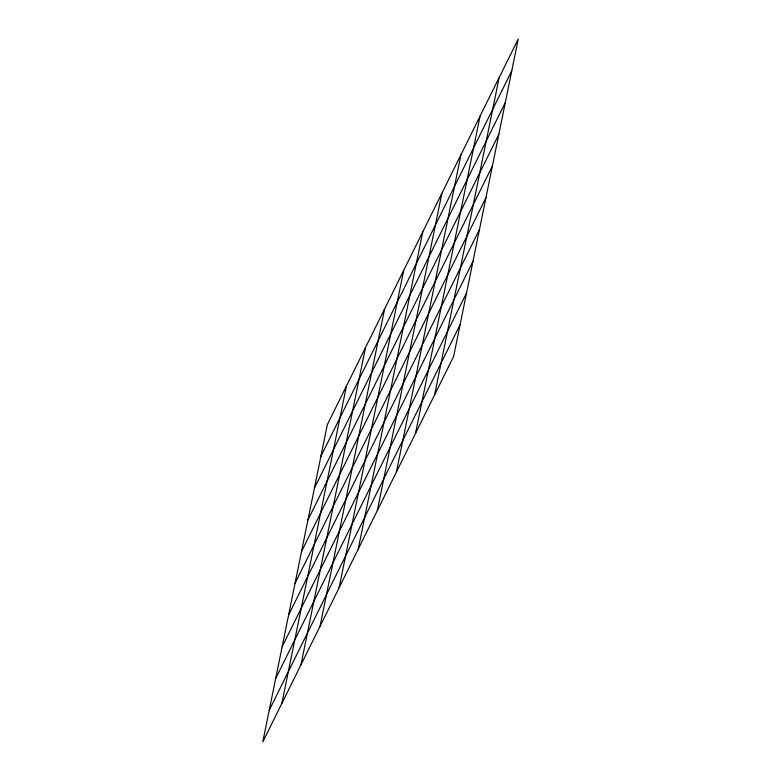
<?xml version="1.0" encoding="UTF-8"?>
<svg xmlns="http://www.w3.org/2000/svg" width="781" height="781" viewBox="0 0 781 781"><rect width="100%" height="100%" fill="white"/><g stroke="black" fill="none" stroke-linecap="round" stroke-linejoin="round"><path stroke-width="1.17" d="M281.863 703.388L346.422 386.087M300.958 664.826L365.508 347.525M320.044 626.274L384.603 308.973M339.13 587.712L403.689 270.411M358.225 549.15L422.775 231.85M377.311 510.589L441.87 193.288M396.397 472.027L460.956 154.726M415.492 433.475L480.042 116.174M434.578 394.913L499.137 77.612M320.874 456.377L511.77 70.778M314.421 488.105L505.317 102.506M307.968 519.843L498.854 134.244M301.515 551.571L492.401 165.972M295.052 583.3L485.948 197.7M288.599 615.028L479.485 229.429M282.146 646.756L473.032 261.157M275.683 678.494L466.579 292.895M269.23 710.222L460.126 324.623M327.337 424.649L262.777 741.95L453.663 356.351L518.223 39.05L327.337 424.649"/></g></svg>
